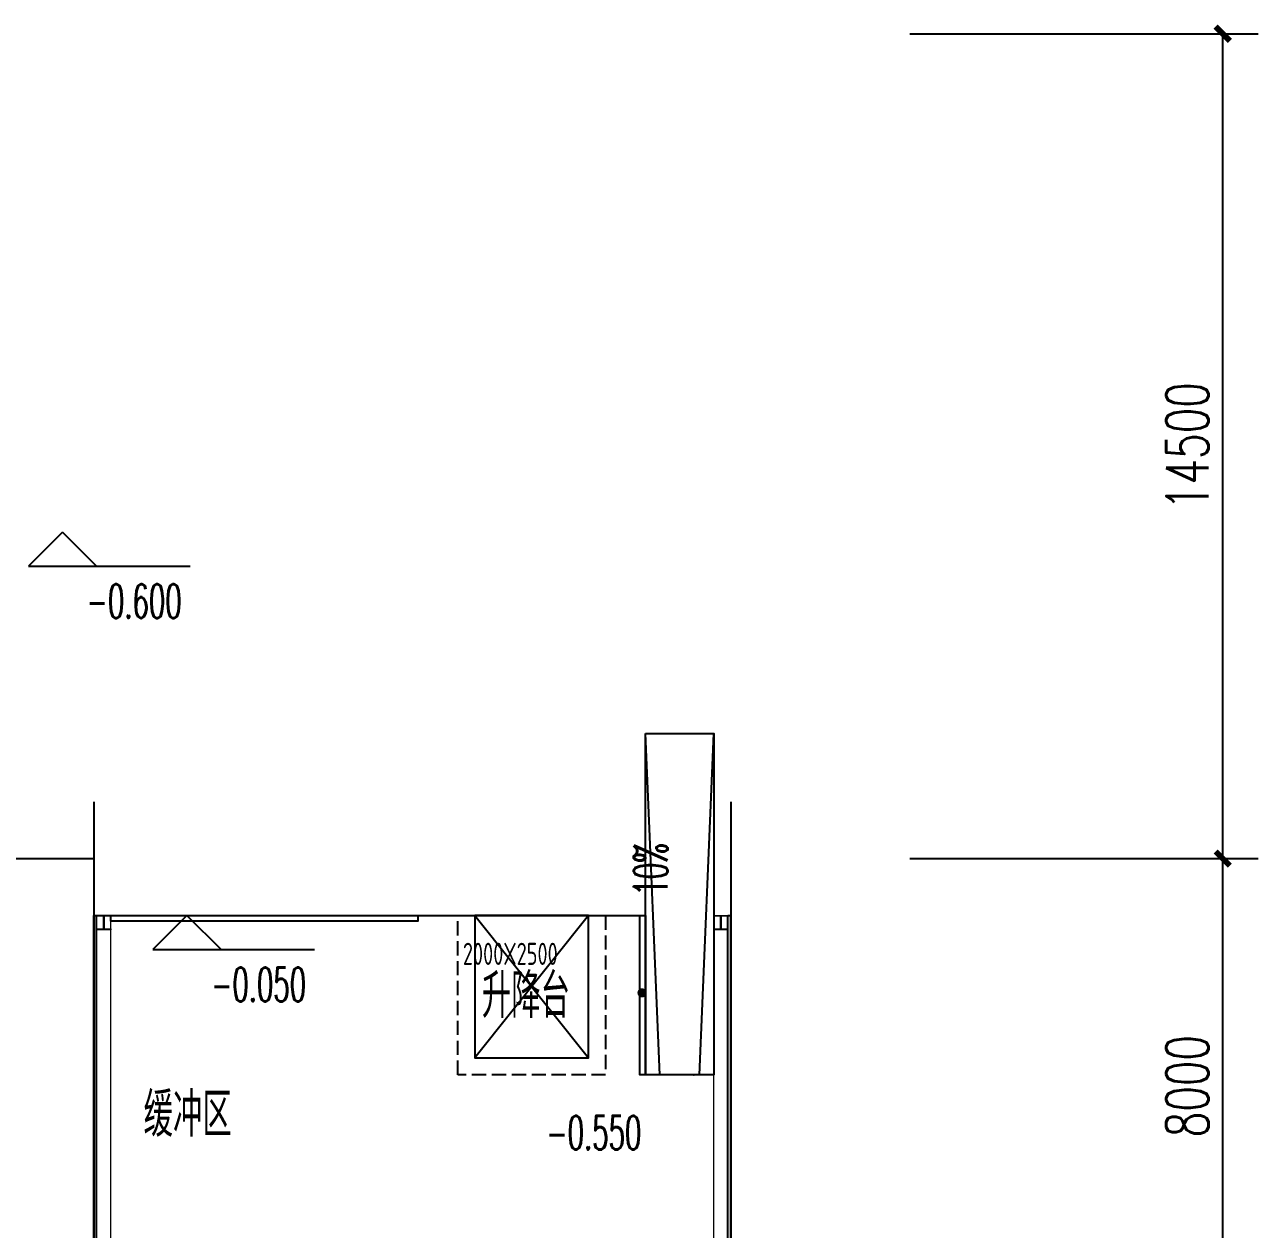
# Model space of a CAD drawing. Extents: x 758840 to 1108724, y -102573 to 143521.
# Drawn here: x 900119 to 921808, y 96321 to 117498 of the extents above; entities that cross this region are included whole.
import ezdxf

# ---------------------------------------------------------------- set-up
doc = ezdxf.new("R2010")
doc.units = 0
doc.header["$LTSCALE"] = 1000
doc.header["$MEASUREMENT"] = 0
for name, pattern in [('CONTINOUS', [0]), ('DASH', [0.35, 0.25, -0.1]), ('DOTE', [2.42, 2, -0.2, 0.02, -0.2])]:
    doc.linetypes.add(name, pattern=pattern)
for name, color, linetype in [('01装修-房间名称', 7, 'Continuous'), ('A-建筑-平面楼梯', 2, 'Continuous'), ('A-楼梯，台阶，坡道', 2, 'Continuous'), ('AXIS', 3, 'Continuous'), ('DIM_ELEV', 3, 'Continuous'), ('DIM_LEAD', 3, 'Continuous'), ('DIM_SYMB', 3, 'Continuous'), ('DOTE', 8, 'DOTE'), ('GROUND', 31, 'Continuous'), ('PUB_TEXT', 7, 'Continuous'), ('STAIR', 2, 'Continuous'), ('WALL', 6, 'Continuous')]:
    doc.layers.add(name, color=color, linetype=linetype)
doc.layers.add('细实线', color=3, linetype='Continuous', lineweight=5)
doc.layers.add('钢柱', color=51, linetype='Continuous', lineweight=13)
doc.styles.add('_TCH_DIM', font='SIMPLEX.shx', dxfattribs={"width": 0.8, "bigfont": 'GBCBIG.shx'})
doc.styles.add('_TCH_DIM_T3', font='SIMPLEX', dxfattribs={"width": 0.705882, "bigfont": 'GBCBIG'})
doc.styles.add('设计说明', font='tssdeng.shx', dxfattribs={"width": 0.7, "bigfont": 'tssdchn.shx'})
doc.dimstyles.new('_TCH_ARCH&&250', dxfattribs={"dimtxt": 743.75, "dimasz": 250, "dimexe": 625, "dimexo": 750, "dimgap": 250, "dimtad": 1, "dimdec": 0, "dimzin": 0, "dimdsep": 46, "dimtxsty": '_TCH_DIM_T3', "dimblk": 'ARCHTICK', "dimcen": 0.09, "dimclrt": 7, "dimazin": 2, "dimtfac": 1, "dimtdec": 0, "dimtix": 1, "dimtmove": 2, "dimatfit": 3, "dimfxl": 1, "dimtolj": 1, "dimtzin": 0, "dimarcsym": 0})

# ---------------------------------------------------------------- blocks, each defined once
blk = doc.blocks.new('柱2')
at = {"layer": '钢柱'}
for p, q in [((885979, -17187), (885729, -17187)), ((885729, -17187), (885729, -17201)), ((885729, -17201), (885849, -17201)), ((885849, -17201), (885849, -17423)), ((885859, -17201), (885979, -17201)), ((885859, -17423), (885859, -17201)), ((885979, -17201), (885979, -17187)), ((885849, -17423), (885729, -17423)), ((885729, -17423), (885729, -17437)), ((885729, -17437), (885979, -17437)), ((885979, -17423), (885859, -17423)), ((885979, -17437), (885979, -17423))]:
    blk.add_line(p, q, dxfattribs=at)
blk = doc.blocks.new('_ArchTick')
at = {"color": 0, "linetype": 'ByBlock', "const_width": 0.4}
blk.add_lwpolyline([(-0.5, -0.5), (0.5, 0.5)], dxfattribs=at)
blk = doc.blocks.new('*D148')
at = {"layer": 'AXIS', "color": 0, "lineweight": -2, "transparency": 16777216}
for p, q in [((915683, 117338), (921808, 117338)), ((921183, 102838), (921183, 117338)), ((915683, 102838), (921808, 102838))]:
    blk.add_line(p, q, dxfattribs=at)
at = {"layer": 'Defpoints', "color": 0, "transparency": 16777216}
for p in [(914933, 117338), (921183, 117338), (914933, 102838)]:
    blk.add_point(p, dxfattribs=at)
at = {"layer": 'AXIS', "color": 0, "lineweight": -2, "transparency": 16777216, "xscale": 250, "yscale": 250, "zscale": 250}
for p, rotation in [((921183, 117338), 90), ((921183, 102838), 270)]:
    blk.add_blockref('_ArchTick', p, dxfattribs=dict(at, rotation=rotation))
at = {"layer": 'AXIS', "color": 7, "transparency": 16777216, "insert": (920561, 110088), "char_height": 743.8, "attachment_point": 5, "rotation": 90, "style": '_TCH_DIM_T3'}
blk.add_mtext('\\A1;14500', dxfattribs=at)
blk = doc.blocks.new('*D149')
at = {"layer": 'AXIS', "color": 0, "lineweight": -2, "transparency": 16777216}
for p, q in [((915683, 102838), (921808, 102838)), ((921183, 94838), (921183, 102838)), ((915683, 94838), (921808, 94838))]:
    blk.add_line(p, q, dxfattribs=at)
at = {"layer": 'Defpoints', "color": 0, "transparency": 16777216}
for p in [(914933, 102838), (921183, 102838), (914933, 94838)]:
    blk.add_point(p, dxfattribs=at)
at = {"layer": 'AXIS', "color": 0, "lineweight": -2, "transparency": 16777216, "xscale": 250, "yscale": 250, "zscale": 250}
for p, rotation in [((921183, 102838), 90), ((921183, 94838), 270)]:
    blk.add_blockref('_ArchTick', p, dxfattribs=dict(at, rotation=rotation))
at = {"layer": 'AXIS', "color": 7, "transparency": 16777216, "insert": (920561, 98838), "char_height": 743.8, "attachment_point": 5, "rotation": 90, "style": '_TCH_DIM_T3'}
blk.add_mtext('\\A1;8000', dxfattribs=at)

msp = doc.modelspace()

# ---------------------------------------------------------------- linework, layer by layer
for points in [[(907033.02, 101837.52), (907033.02, 101737.52), (901633.02, 101737.52), (901633.02, 101837.52)], [(911033.02, 99037.52), (910933.02, 99037.52), (910933.02, 101837.52), (911033.02, 101837.52)]]:
    msp.add_lwpolyline(points, close=True)
at = {"linetype": 'DASH'}
msp.add_lwpolyline([(910333.02, 99037.52), (907733.02, 99037.52), (907733.02, 101837.52), (910333.02, 101837.52)], close=True, dxfattribs=at)
at = {"layer": 'A-建筑-平面楼梯'}
for p, q in [((910033.02, 101837.52), (908033.02, 99337.52)), ((908033.02, 101837.52), (910033.02, 99337.52))]:
    msp.add_line(p, q, dxfattribs=at)
msp.add_lwpolyline([(910033.02, 101837.52), (908033.02, 101837.52), (908033.02, 99337.52), (910033.02, 99337.52)], close=True, dxfattribs=at)
at = {"layer": 'A-楼梯，台阶，坡道'}
for p, q in [((911283.02, 99037.52), (911033.02, 105037.52)), ((911983.02, 99037.52), (912233.02, 105037.52))]:
    msp.add_line(p, q, dxfattribs=at)
msp.add_lwpolyline([(911033.02, 105037.52), (912233.02, 105037.52), (912233.02, 99037.52), (911033.02, 99037.52)], close=True, dxfattribs=at)
at = {"layer": 'DIM_ELEV'}
for p, q in [((900783.1, 108576.14), (900183.1, 107976.14)), ((900783.1, 108576.14), (901383.1, 107976.14)), ((900183.1, 107976.14), (903027.9, 107976.14)), ((902971.48, 101837.52), (902371.48, 101237.52)), ((902971.48, 101837.52), (903571.48, 101237.52)), ((902371.48, 101237.52), (905216.28, 101237.52))]:
    msp.add_line(p, q, dxfattribs=at)
at = {"layer": 'DIM_LEAD', "linetype": 'CONTINOUS', "const_width": 80}
msp.add_lwpolyline([(911008.2, 100459.39, 1), (910936.89, 100495.65, 1)], format="xyb", close=True, dxfattribs=at)
at = {"layer": 'DIM_SYMB'}
for points in [[(911633.02, 101377.33, 0, 0, 0), (911633.02, 103261, 160, 0, 0), (911633.02, 103861, 0, 0, 0)], [(905647.02, 97653.07, 0, 0, 0), (905647.02, 98594.91, 160, 0, 0), (905647.02, 99194.91, 0, 0, 0)]]:
    msp.add_lwpolyline(points, format="xyseb", dxfattribs=at)
at = {"layer": 'DOTE'}
for p, q in [((901333.02, 103837.52), (901333.02, 34437.52)), ((912533.02, 103837.52), (912533.02, 34437.52)), ((912533.02, 103837.52), (912533.02, 34437.52))]:
    msp.add_line(p, q, dxfattribs=at)
at = {"layer": 'GROUND'}
msp.add_line((791833.02, 102837.52), (901333.02, 102837.52), dxfattribs=at)
for points in [[(901333.02, 102837.52), (901333.02, 94837.52)], [(912533.02, 102837.52), (912533.02, 94837.52)]]:
    msp.add_lwpolyline(points, dxfattribs=at)
at = {"layer": 'STAIR', "ltscale": 5}
for points in [[(901333.02, 101837.52), (911033.02, 101837.52)], [(912533.02, 101837.52), (912533.02, 94837.52)]]:
    msp.add_lwpolyline(points, dxfattribs=at)
msp.add_point((911883.02, 99037.52), dxfattribs=at)
at = {"layer": 'WALL'}
for p, q in [((901333.02, 94837.52), (901333.02, 101837.52)), ((901333.02, 101837.52), (901383.02, 101837.52)), ((901383.02, 94837.52), (901383.02, 101837.52)), ((912483.02, 94837.52), (912483.02, 101837.52)), ((912483.02, 101837.52), (912533.02, 101837.52)), ((912533.02, 94837.52), (912533.02, 101837.52))]:
    msp.add_line(p, q, dxfattribs=at)
at = {"layer": '细实线', "ltscale": 5}
for points in [[(901633.02, 94837.52), (901633.02, 101823.52)], [(912233.02, 94837.52), (912233.02, 101837.52)], [(912233.02, 94837.52), (912233.02, 101823.52)]]:
    msp.add_lwpolyline(points, dxfattribs=at)

# ---------------------------------------------------------------- block references
at = {"layer": '钢柱', "xscale": -1, "rotation": 180}
for p in [(15654.36, 84400.64), (26504.36, 84400.64)]:
    msp.add_blockref('柱2', p, dxfattribs=at)

# ---------------------------------------------------------------- texts
at = {"layer": '01装修-房间名称', "style": '设计说明', "width": 0.7}
for s, height, p in [('2000X2500', 388.787, (907822.98, 100969.54)), ('升降台', 777.574, (908155.91, 100038.47)), ('缓冲区', 777.574, (902208.83, 97950.87))]:
    msp.add_text(s, height=height, dxfattribs=at).set_placement(p)
at = {"layer": 'PUB_TEXT', "style": '_TCH_DIM', "width": 0.564706}
for s, p in [('-0.600', (901207.9, 107066.14)), ('-0.050', (903396.28, 100327.52)), ('-0.550', (909290.4, 97723.13))]:
    msp.add_text(s, height=595, dxfattribs=at).set_placement(p)
msp.add_text('10%', height=595, rotation=90, dxfattribs=at).set_placement((911423.02, 102187.17))

# ---------------------------------------------------------------- dimensions: what is measured, and where the dimension line sits
at = {"layer": 'AXIS'}
for p1, p2, picture, middle in [((914933.02, 102837.52), (914933.02, 117337.52), '*D148', (920561.15, 110087.52)), ((914933.02, 94837.52), (914933.02, 102837.52), '*D149', (920561.15, 98837.52))]:
    dim = msp.add_aligned_dim(p1=p1, p2=p2, distance=-6250, dimstyle='_TCH_ARCH&&250', dxfattribs=at)
    dim.commit()
    dim.dimension.update_dxf_attribs({"geometry": picture, "text_midpoint": middle})

doc.saveas('drawing.dxf')
